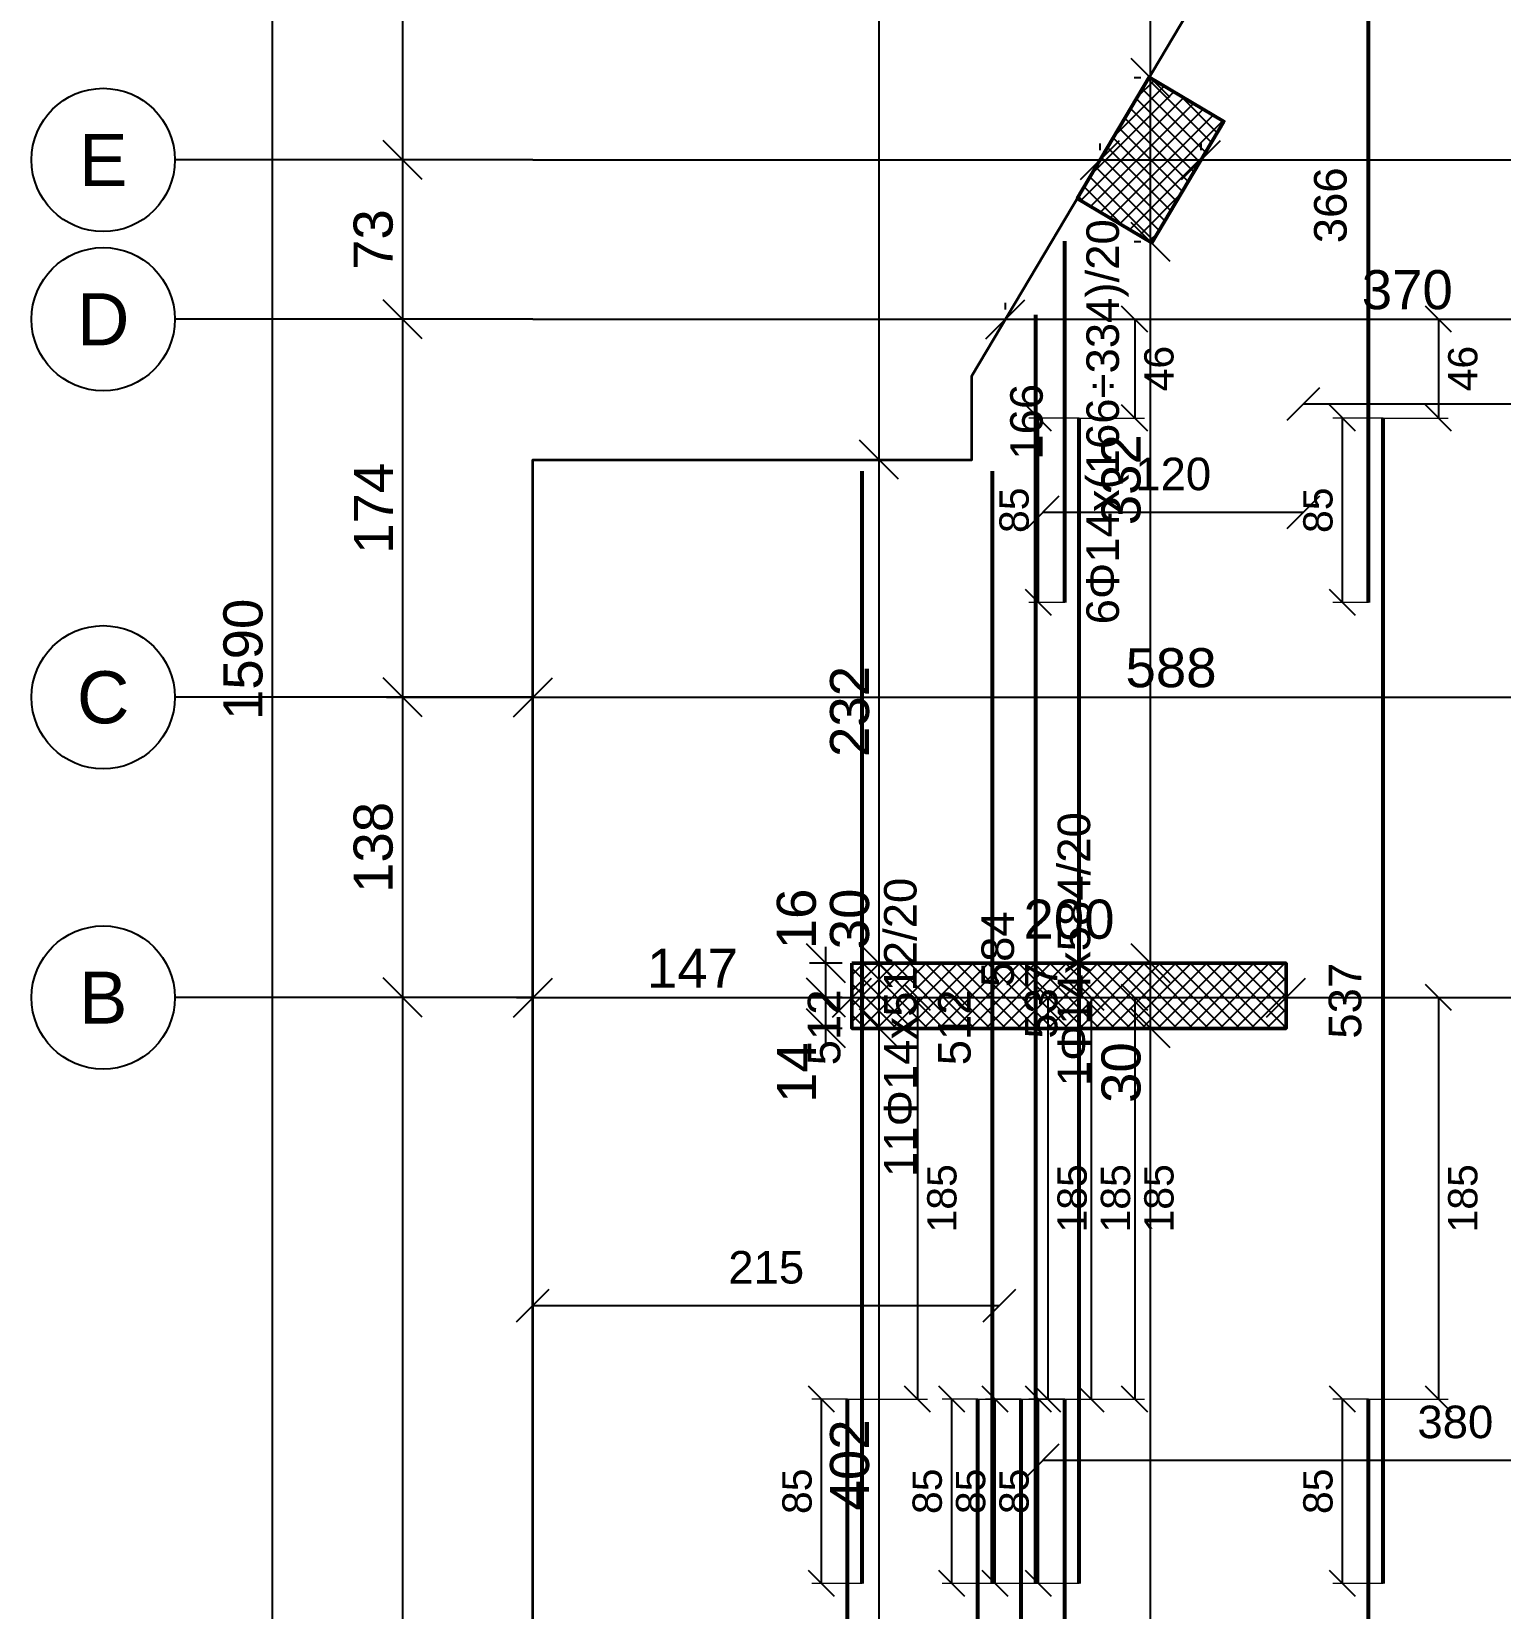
# Model space of a CAD drawing. Header units: millimetres. Extents: x -231 to 4719, y -2977 to 4533.
# Drawn here: x 2688 to 3365, y -2305 to -1578 of the extents above; entities that cross this region are included whole.
import ezdxf
from ezdxf.enums import TextEntityAlignment as Align

# ---------------------------------------------------------------- set-up
doc = ezdxf.new("R2010")
doc.units = ezdxf.units.MM
for name, color, linetype, lineweight in [('COLUMN', 4, 'Continuous', 50), ('SLAB', 3, 'Continuous', 35), ('WALL', 1, 'Continuous', 50)]:
    doc.layers.add(name, color=color, linetype=linetype, lineweight=lineweight)
for name, color, linetype in [('FW_AXIS', 7, 'Continuous'), ('FW_COLUMN_HATCH', 8, 'Continuous'), ('FW_DIM', 7, 'Continuous'), ('FW_WALL_HATCH', 8, 'Continuous'), ('REB_TOP_MESH_Y', 5, 'Continuous'), ('REB_TOP_MESH_Y_AXDIM', 5, 'Continuous'), ('REB_TOP_MESH_Y_LAP', 5, 'Continuous'), ('REB_TOP_MESH_Y_RANGE', 5, 'Continuous'), ('REB_TOP_MESH_Y_TEXT', 5, 'Continuous')]:
    doc.layers.add(name, color=color, linetype=linetype)
doc.styles.add('REBAR_TXT', font='arial.ttf')
doc.styles.get("Standard").update_dxf_attribs({"font": 'arial.ttf'})
doc.dimstyles.new('FW_DIM', dxfattribs={"dimtxt": 18, "dimasz": 9, "dimexe": 7.5, "dimexo": 4.5, "dimgap": 4.5, "dimtad": 1, "dimdec": 0, "dimtxsty": 'Standard', "dimtsz": 9, "dimcen": 2.5, "dimdle": 7.5, "dimclrd": 256, "dimclre": 256, "dimclrt": 7, "dimazin": 3, "dimtfac": 1, "dimtmove": 2, "dimatfit": 3})
doc.dimstyles.new('REBAR LAP', dxfattribs={"dimtxt": 13.5, "dimasz": 2.5, "dimexe": 4.5, "dimexo": 0, "dimgap": 4.5, "dimtad": 1, "dimdec": 0, "dimtxsty": 'Standard', "dimtsz": 6, "dimcen": 2.5, "dimclrd": 6, "dimclre": 6, "dimclrt": 7, "dimazin": 3, "dimtfac": 1, "dimtmove": 2, "dimatfit": 3, "dimlwd": 25, "dimlwe": 18})
doc.dimstyles.new('REBAR M-200', dxfattribs={"dimtxt": 15, "dimasz": 15, "dimexe": 25, "dimexo": 12.5, "dimgap": 10, "dimtad": 1, "dimdec": 0, "dimtxsty": 'Standard', "dimblk": 'NONE', "dimcen": 50, "dimse1": 1, "dimse2": 1, "dimclrd": 6, "dimclre": 6, "dimclrt": 7, "dimazin": 3, "dimtfac": 1, "dimtmove": 2, "dimatfit": 3, "dimldrblk": 'NONE', "dimlwd": 53})
doc.dimstyles.new('REBAR RANGE', dxfattribs={"dimtxt": 15, "dimasz": 2.5, "dimexe": 0, "dimexo": 0, "dimgap": 10, "dimtad": 1, "dimdec": 0, "dimtxsty": 'Standard', "dimtsz": 7.5, "dimcen": 2.5, "dimse1": 1, "dimse2": 1, "dimclrd": 6, "dimclre": 6, "dimclrt": 7, "dimazin": 3, "dimtfac": 1, "dimtmove": 2, "dimatfit": 3, "dimlwd": 25})

# ---------------------------------------------------------------- blocks, each defined once
blk = doc.blocks.new('*D899')
at = {"color": 6, "lineweight": 53}
blk.add_line((3064.04, -2537.01), (3064.04, -2208.51), dxfattribs=at)
at = {"layer": 'Defpoints'}
for p in [(3064.04, -2208.51), (3064.04, -2537.01), (3064.04, -2537.01)]:
    blk.add_point(p, dxfattribs=at)
at = {"layer": 'REB_TOP_MESH_Y', "color": 7, "insert": (3046.54, -2372.76), "char_height": 15, "attachment_point": 5, "rotation": 90}
blk.add_mtext('328', dxfattribs=at)
blk = doc.blocks.new('_NONE')
blk = doc.blocks.new('*D900')
at = {"color": 6, "lineweight": 53}
blk.add_line((3070.79, -2293.51), (3070.79, -1781.01), dxfattribs=at)
at = {"layer": 'Defpoints'}
for p in [(3070.79, -1781.01), (3070.79, -2293.51), (3070.79, -2293.51)]:
    blk.add_point(p, dxfattribs=at)
at = {"layer": 'REB_TOP_MESH_Y', "color": 7, "insert": (3053.29, -2037.26), "char_height": 15, "attachment_point": 5, "rotation": 90}
blk.add_mtext('512', dxfattribs=at)
blk = doc.blocks.new('_OBLIQUE')
at = {"color": 0, "linetype": 'BYBLOCK'}
blk.add_line((-0.5, -0.5), (0.5, 0.5), dxfattribs=at)
blk = doc.blocks.new('*D901')
at = {"color": 6, "lineweight": 18}
for p, q in [((3064.04, -2208.51), (3047.54, -2208.51)), ((3070.79, -2293.51), (3047.54, -2293.51))]:
    blk.add_line(p, q, dxfattribs=at)
at = {"color": 6, "lineweight": 25}
blk.add_line((3052.04, -2293.51), (3052.04, -2208.51), dxfattribs=at)
at = {"layer": 'Defpoints'}
for p in [(3064.04, -2208.51), (3052.04, -2293.51), (3070.79, -2293.51)]:
    blk.add_point(p, dxfattribs=at)
at = {"layer": 'REB_TOP_MESH_Y_LAP', "color": 6, "xscale": 12, "yscale": 12, "rotation": 90}
for p in [(3052.04, -2208.51), (3052.04, -2293.51)]:
    blk.add_blockref('_OBLIQUE', p, dxfattribs=at)
at = {"layer": 'REB_TOP_MESH_Y_LAP', "color": 7, "insert": (3040.79, -2251.01), "char_height": 13.5, "attachment_point": 5, "rotation": 90}
blk.add_mtext('85', dxfattribs=at)
blk = doc.blocks.new('*D902')
at = {"color": 6, "lineweight": 18}
for p, q in [((3064.04, -2023.54), (3100.79, -2023.54)), ((3064.04, -2208.51), (3100.79, -2208.51))]:
    blk.add_line(p, q, dxfattribs=at)
at = {"color": 6, "lineweight": 25}
blk.add_line((3096.29, -2023.54), (3096.29, -2208.51), dxfattribs=at)
at = {"layer": 'Defpoints'}
for p in [(3064.04, -2023.54), (3096.29, -2023.54), (3064.04, -2208.51)]:
    blk.add_point(p, dxfattribs=at)
at = {"layer": 'REB_TOP_MESH_Y_AXDIM', "color": 6, "xscale": 12, "yscale": 12, "rotation": 90}
for p in [(3096.29, -2023.54), (3096.29, -2208.51)]:
    blk.add_blockref('_OBLIQUE', p, dxfattribs=at)
at = {"layer": 'REB_TOP_MESH_Y_AXDIM', "color": 7, "insert": (3107.54, -2116.03), "char_height": 13.5, "attachment_point": 5, "rotation": 90}
blk.add_mtext('185', dxfattribs=at)
blk = doc.blocks.new('*D923')
at = {"color": 6, "lineweight": 53}
blk.add_line((3164.04, -2636.01), (3164.04, -2208.51), dxfattribs=at)
at = {"layer": 'Defpoints'}
for p in [(3164.04, -2208.51), (3164.04, -2636.01), (3164.04, -2636.01)]:
    blk.add_point(p, dxfattribs=at)
at = {"layer": 'REB_TOP_MESH_Y', "color": 7, "insert": (3146.54, -2422.26), "char_height": 15, "attachment_point": 5, "rotation": 90}
blk.add_mtext('428', dxfattribs=at)
blk = doc.blocks.new('*D924')
at = {"color": 6, "lineweight": 53}
blk.add_line((3170.79, -2293.51), (3170.79, -1756.51), dxfattribs=at)
at = {"layer": 'Defpoints'}
for p in [(3170.79, -1756.51), (3170.79, -2293.51), (3170.79, -2293.51)]:
    blk.add_point(p, dxfattribs=at)
at = {"layer": 'REB_TOP_MESH_Y', "color": 7, "insert": (3153.29, -2025.01), "char_height": 15, "attachment_point": 5, "rotation": 90}
blk.add_mtext('537', dxfattribs=at)
blk = doc.blocks.new('*D925')
at = {"color": 6, "lineweight": 53}
blk.add_line((3164.04, -1841.51), (3164.04, -1675.01), dxfattribs=at)
at = {"layer": 'Defpoints'}
for p in [(3164.04, -1675.01), (3164.04, -1841.51), (3164.04, -1841.51)]:
    blk.add_point(p, dxfattribs=at)
at = {"layer": 'REB_TOP_MESH_Y', "color": 7, "insert": (3146.54, -1758.26), "char_height": 15, "attachment_point": 5, "rotation": 90}
blk.add_mtext('166', dxfattribs=at)
blk = doc.blocks.new('*D926')
at = {"color": 6, "lineweight": 18}
for p, q in [((3164.04, -2208.51), (3147.54, -2208.51)), ((3170.79, -2293.51), (3147.54, -2293.51))]:
    blk.add_line(p, q, dxfattribs=at)
at = {"color": 6, "lineweight": 25}
blk.add_line((3152.04, -2293.51), (3152.04, -2208.51), dxfattribs=at)
at = {"layer": 'Defpoints'}
for p in [(3164.04, -2208.51), (3152.04, -2293.51), (3170.79, -2293.51)]:
    blk.add_point(p, dxfattribs=at)
at = {"layer": 'REB_TOP_MESH_Y_LAP', "color": 6, "xscale": 12, "yscale": 12, "rotation": 90}
for p in [(3152.04, -2208.51), (3152.04, -2293.51)]:
    blk.add_blockref('_OBLIQUE', p, dxfattribs=at)
at = {"layer": 'REB_TOP_MESH_Y_LAP', "color": 7, "insert": (3140.79, -2251.01), "char_height": 13.5, "attachment_point": 5, "rotation": 90}
blk.add_mtext('85', dxfattribs=at)
blk = doc.blocks.new('*D927')
at = {"color": 6, "lineweight": 18}
for p, q in [((3164.04, -2023.54), (3200.79, -2023.54)), ((3164.04, -2208.51), (3200.79, -2208.51))]:
    blk.add_line(p, q, dxfattribs=at)
at = {"color": 6, "lineweight": 25}
blk.add_line((3196.29, -2023.54), (3196.29, -2208.51), dxfattribs=at)
at = {"layer": 'Defpoints'}
for p in [(3164.04, -2023.54), (3196.29, -2023.54), (3164.04, -2208.51)]:
    blk.add_point(p, dxfattribs=at)
at = {"layer": 'REB_TOP_MESH_Y_AXDIM', "color": 6, "xscale": 12, "yscale": 12, "rotation": 90}
for p in [(3196.29, -2023.54), (3196.29, -2208.51)]:
    blk.add_blockref('_OBLIQUE', p, dxfattribs=at)
at = {"layer": 'REB_TOP_MESH_Y_AXDIM', "color": 7, "insert": (3207.54, -2116.03), "char_height": 13.5, "attachment_point": 5, "rotation": 90}
blk.add_mtext('185', dxfattribs=at)
blk = doc.blocks.new('*D928')
at = {"color": 6, "lineweight": 18}
for p, q in [((3170.79, -1756.51), (3147.54, -1756.51)), ((3164.04, -1841.51), (3147.54, -1841.51))]:
    blk.add_line(p, q, dxfattribs=at)
at = {"color": 6, "lineweight": 25}
blk.add_line((3152.04, -1841.51), (3152.04, -1756.51), dxfattribs=at)
at = {"layer": 'Defpoints'}
for p in [(3170.79, -1756.51), (3152.04, -1841.51), (3164.04, -1841.51)]:
    blk.add_point(p, dxfattribs=at)
at = {"layer": 'REB_TOP_MESH_Y_LAP', "color": 6, "xscale": 12, "yscale": 12, "rotation": 90}
for p in [(3152.04, -1756.51), (3152.04, -1841.51)]:
    blk.add_blockref('_OBLIQUE', p, dxfattribs=at)
at = {"layer": 'REB_TOP_MESH_Y_LAP', "color": 7, "insert": (3140.79, -1799.01), "char_height": 13.5, "attachment_point": 5, "rotation": 90}
blk.add_mtext('85', dxfattribs=at)
blk = doc.blocks.new('*D929')
at = {"color": 6, "lineweight": 18}
for p, q in [((3170.79, -1711.01), (3200.79, -1711.01)), ((3170.79, -1756.51), (3200.79, -1756.51))]:
    blk.add_line(p, q, dxfattribs=at)
at = {"color": 6, "lineweight": 25}
blk.add_line((3196.29, -1711.01), (3196.29, -1756.51), dxfattribs=at)
at = {"layer": 'Defpoints'}
for p in [(3170.79, -1711.01), (3196.29, -1711.01), (3170.79, -1756.51)]:
    blk.add_point(p, dxfattribs=at)
at = {"layer": 'REB_TOP_MESH_Y_AXDIM', "color": 6, "xscale": 12, "yscale": 12, "rotation": 90}
for p in [(3196.29, -1711.01), (3196.29, -1756.51)]:
    blk.add_blockref('_OBLIQUE', p, dxfattribs=at)
at = {"layer": 'REB_TOP_MESH_Y_AXDIM', "color": 7, "insert": (3207.54, -1733.76), "char_height": 13.5, "attachment_point": 5, "rotation": 90}
blk.add_mtext('46', dxfattribs=at)
blk = doc.blocks.new('*D930')
at = {"color": 6, "lineweight": 53}
blk.add_line((3304.04, -2639.01), (3304.04, -2208.51), dxfattribs=at)
at = {"layer": 'Defpoints'}
for p in [(3304.04, -2208.51), (3304.04, -2639.01), (3304.04, -2639.01)]:
    blk.add_point(p, dxfattribs=at)
at = {"layer": 'REB_TOP_MESH_Y', "color": 7, "insert": (3286.54, -2423.76), "char_height": 15, "attachment_point": 5, "rotation": 90}
blk.add_mtext('430', dxfattribs=at)
blk = doc.blocks.new('*D931')
at = {"color": 6, "lineweight": 53}
blk.add_line((3310.79, -2293.51), (3310.79, -1756.51), dxfattribs=at)
at = {"layer": 'Defpoints'}
for p in [(3310.79, -1756.51), (3310.79, -2293.51), (3310.79, -2293.51)]:
    blk.add_point(p, dxfattribs=at)
at = {"layer": 'REB_TOP_MESH_Y', "color": 7, "insert": (3293.29, -2025.01), "char_height": 15, "attachment_point": 5, "rotation": 90}
blk.add_mtext('537', dxfattribs=at)
blk = doc.blocks.new('*D932')
at = {"color": 6, "lineweight": 53}
blk.add_line((3304.04, -1841.51), (3304.04, -1475.51), dxfattribs=at)
at = {"layer": 'Defpoints'}
for p in [(3304.04, -1475.51), (3304.04, -1841.51), (3304.04, -1841.51)]:
    blk.add_point(p, dxfattribs=at)
at = {"layer": 'REB_TOP_MESH_Y', "color": 7, "insert": (3286.54, -1658.51), "char_height": 15, "attachment_point": 5, "rotation": 90}
blk.add_mtext('366', dxfattribs=at)
blk = doc.blocks.new('*D934')
at = {"color": 6, "lineweight": 18}
for p, q in [((3304.04, -2208.51), (3287.54, -2208.51)), ((3310.79, -2293.51), (3287.54, -2293.51))]:
    blk.add_line(p, q, dxfattribs=at)
at = {"color": 6, "lineweight": 25}
blk.add_line((3292.04, -2293.51), (3292.04, -2208.51), dxfattribs=at)
at = {"layer": 'Defpoints'}
for p in [(3304.04, -2208.51), (3292.04, -2293.51), (3310.79, -2293.51)]:
    blk.add_point(p, dxfattribs=at)
at = {"layer": 'REB_TOP_MESH_Y_LAP', "color": 6, "xscale": 12, "yscale": 12, "rotation": 90}
for p in [(3292.04, -2208.51), (3292.04, -2293.51)]:
    blk.add_blockref('_OBLIQUE', p, dxfattribs=at)
at = {"layer": 'REB_TOP_MESH_Y_LAP', "color": 7, "insert": (3280.79, -2251.01), "char_height": 13.5, "attachment_point": 5, "rotation": 90}
blk.add_mtext('85', dxfattribs=at)
blk = doc.blocks.new('*D935')
at = {"color": 6, "lineweight": 18}
for p, q in [((3304.04, -2023.54), (3340.79, -2023.54)), ((3304.04, -2208.51), (3340.79, -2208.51))]:
    blk.add_line(p, q, dxfattribs=at)
at = {"color": 6, "lineweight": 25}
blk.add_line((3336.29, -2023.54), (3336.29, -2208.51), dxfattribs=at)
at = {"layer": 'Defpoints'}
for p in [(3304.04, -2023.54), (3336.29, -2023.54), (3304.04, -2208.51)]:
    blk.add_point(p, dxfattribs=at)
at = {"layer": 'REB_TOP_MESH_Y_AXDIM', "color": 6, "xscale": 12, "yscale": 12, "rotation": 90}
for p in [(3336.29, -2023.54), (3336.29, -2208.51)]:
    blk.add_blockref('_OBLIQUE', p, dxfattribs=at)
at = {"layer": 'REB_TOP_MESH_Y_AXDIM', "color": 7, "insert": (3347.54, -2116.03), "char_height": 13.5, "attachment_point": 5, "rotation": 90}
blk.add_mtext('185', dxfattribs=at)
blk = doc.blocks.new('*D936')
at = {"color": 6, "lineweight": 18}
for p, q in [((3310.79, -1756.51), (3287.54, -1756.51)), ((3304.04, -1841.51), (3287.54, -1841.51))]:
    blk.add_line(p, q, dxfattribs=at)
at = {"color": 6, "lineweight": 25}
blk.add_line((3292.04, -1841.51), (3292.04, -1756.51), dxfattribs=at)
at = {"layer": 'Defpoints'}
for p in [(3310.79, -1756.51), (3292.04, -1841.51), (3304.04, -1841.51)]:
    blk.add_point(p, dxfattribs=at)
at = {"layer": 'REB_TOP_MESH_Y_LAP', "color": 6, "xscale": 12, "yscale": 12, "rotation": 90}
for p in [(3292.04, -1756.51), (3292.04, -1841.51)]:
    blk.add_blockref('_OBLIQUE', p, dxfattribs=at)
at = {"layer": 'REB_TOP_MESH_Y_LAP', "color": 7, "insert": (3280.79, -1799.01), "char_height": 13.5, "attachment_point": 5, "rotation": 90}
blk.add_mtext('85', dxfattribs=at)
blk = doc.blocks.new('*D937')
at = {"color": 6, "lineweight": 18}
for p, q in [((3310.79, -1711.01), (3340.79, -1711.01)), ((3310.79, -1756.51), (3340.79, -1756.51))]:
    blk.add_line(p, q, dxfattribs=at)
at = {"color": 6, "lineweight": 25}
blk.add_line((3336.29, -1711.01), (3336.29, -1756.51), dxfattribs=at)
at = {"layer": 'Defpoints'}
for p in [(3310.79, -1711.01), (3336.29, -1711.01), (3310.79, -1756.51)]:
    blk.add_point(p, dxfattribs=at)
at = {"layer": 'REB_TOP_MESH_Y_AXDIM', "color": 6, "xscale": 12, "yscale": 12, "rotation": 90}
for p in [(3336.29, -1711.01), (3336.29, -1756.51)]:
    blk.add_blockref('_OBLIQUE', p, dxfattribs=at)
at = {"layer": 'REB_TOP_MESH_Y_AXDIM', "color": 7, "insert": (3347.54, -1733.76), "char_height": 13.5, "attachment_point": 5, "rotation": 90}
blk.add_mtext('46', dxfattribs=at)
blk = doc.blocks.new('*D940')
at = {"color": 6, "lineweight": 53}
blk.add_line((3124.04, -2636.01), (3124.04, -2208.51), dxfattribs=at)
at = {"layer": 'Defpoints'}
for p in [(3124.04, -2208.51), (3124.04, -2636.01), (3124.04, -2636.01)]:
    blk.add_point(p, dxfattribs=at)
at = {"layer": 'REB_TOP_MESH_Y', "color": 7, "insert": (3106.54, -2422.26), "char_height": 15, "attachment_point": 5, "rotation": 90}
blk.add_mtext('428', dxfattribs=at)
blk = doc.blocks.new('*D941')
at = {"color": 6, "lineweight": 53}
blk.add_line((3130.79, -2293.51), (3130.79, -1781.01), dxfattribs=at)
at = {"layer": 'Defpoints'}
for p in [(3130.79, -1781.01), (3130.79, -2293.51), (3130.79, -2293.51)]:
    blk.add_point(p, dxfattribs=at)
at = {"layer": 'REB_TOP_MESH_Y', "color": 7, "insert": (3113.29, -2037.26), "char_height": 15, "attachment_point": 5, "rotation": 90}
blk.add_mtext('512', dxfattribs=at)
blk = doc.blocks.new('*D942')
at = {"color": 6, "lineweight": 18}
for p, q in [((3124.04, -2208.51), (3107.54, -2208.51)), ((3130.79, -2293.51), (3107.54, -2293.51))]:
    blk.add_line(p, q, dxfattribs=at)
at = {"color": 6, "lineweight": 25}
blk.add_line((3112.04, -2293.51), (3112.04, -2208.51), dxfattribs=at)
at = {"layer": 'Defpoints'}
for p in [(3124.04, -2208.51), (3112.04, -2293.51), (3130.79, -2293.51)]:
    blk.add_point(p, dxfattribs=at)
at = {"layer": 'REB_TOP_MESH_Y_LAP', "color": 6, "xscale": 12, "yscale": 12, "rotation": 90}
for p in [(3112.04, -2208.51), (3112.04, -2293.51)]:
    blk.add_blockref('_OBLIQUE', p, dxfattribs=at)
at = {"layer": 'REB_TOP_MESH_Y_LAP', "color": 7, "insert": (3100.79, -2251.01), "char_height": 13.5, "attachment_point": 5, "rotation": 90}
blk.add_mtext('85', dxfattribs=at)
blk = doc.blocks.new('*D943')
at = {"color": 6, "lineweight": 18}
for p, q in [((3124.04, -2023.54), (3160.79, -2023.54)), ((3124.04, -2208.51), (3160.79, -2208.51))]:
    blk.add_line(p, q, dxfattribs=at)
at = {"color": 6, "lineweight": 25}
blk.add_line((3156.29, -2023.54), (3156.29, -2208.51), dxfattribs=at)
at = {"layer": 'Defpoints'}
for p in [(3124.04, -2023.54), (3156.29, -2023.54), (3124.04, -2208.51)]:
    blk.add_point(p, dxfattribs=at)
at = {"layer": 'REB_TOP_MESH_Y_AXDIM', "color": 6, "xscale": 12, "yscale": 12, "rotation": 90}
for p in [(3156.29, -2023.54), (3156.29, -2208.51)]:
    blk.add_blockref('_OBLIQUE', p, dxfattribs=at)
at = {"layer": 'REB_TOP_MESH_Y_AXDIM', "color": 7, "insert": (3167.54, -2116.03), "char_height": 13.5, "attachment_point": 5, "rotation": 90}
blk.add_mtext('185', dxfattribs=at)
blk = doc.blocks.new('*D944')
at = {"color": 6, "lineweight": 53}
blk.add_line((3144.04, -2636.01), (3144.04, -2208.51), dxfattribs=at)
at = {"layer": 'Defpoints'}
for p in [(3144.04, -2208.51), (3144.04, -2636.01), (3144.04, -2636.01)]:
    blk.add_point(p, dxfattribs=at)
at = {"layer": 'REB_TOP_MESH_Y', "color": 7, "insert": (3126.54, -2422.26), "char_height": 15, "attachment_point": 5, "rotation": 90}
blk.add_mtext('428', dxfattribs=at)
blk = doc.blocks.new('*D945')
at = {"color": 6, "lineweight": 53}
blk.add_line((3150.79, -2293.51), (3150.79, -1709.01), dxfattribs=at)
at = {"layer": 'Defpoints'}
for p in [(3150.79, -1709.01), (3150.79, -2293.51), (3150.79, -2293.51)]:
    blk.add_point(p, dxfattribs=at)
at = {"layer": 'REB_TOP_MESH_Y', "color": 7, "insert": (3133.29, -2001.26), "char_height": 15, "attachment_point": 5, "rotation": 90}
blk.add_mtext('584', dxfattribs=at)
blk = doc.blocks.new('*D946')
at = {"color": 6, "lineweight": 18}
for p, q in [((3144.04, -2208.51), (3127.54, -2208.51)), ((3150.79, -2293.51), (3127.54, -2293.51))]:
    blk.add_line(p, q, dxfattribs=at)
at = {"color": 6, "lineweight": 25}
blk.add_line((3132.04, -2293.51), (3132.04, -2208.51), dxfattribs=at)
at = {"layer": 'Defpoints'}
for p in [(3144.04, -2208.51), (3132.04, -2293.51), (3150.79, -2293.51)]:
    blk.add_point(p, dxfattribs=at)
at = {"layer": 'REB_TOP_MESH_Y_LAP', "color": 6, "xscale": 12, "yscale": 12, "rotation": 90}
for p in [(3132.04, -2208.51), (3132.04, -2293.51)]:
    blk.add_blockref('_OBLIQUE', p, dxfattribs=at)
at = {"layer": 'REB_TOP_MESH_Y_LAP', "color": 7, "insert": (3120.79, -2251.01), "char_height": 13.5, "attachment_point": 5, "rotation": 90}
blk.add_mtext('85', dxfattribs=at)
blk = doc.blocks.new('*D947')
at = {"color": 6, "lineweight": 18}
for p, q in [((3144.04, -2023.54), (3180.79, -2023.54)), ((3144.04, -2208.51), (3180.79, -2208.51))]:
    blk.add_line(p, q, dxfattribs=at)
at = {"color": 6, "lineweight": 25}
blk.add_line((3176.29, -2023.54), (3176.29, -2208.51), dxfattribs=at)
at = {"layer": 'Defpoints'}
for p in [(3144.04, -2023.54), (3176.29, -2023.54), (3144.04, -2208.51)]:
    blk.add_point(p, dxfattribs=at)
at = {"layer": 'REB_TOP_MESH_Y_AXDIM', "color": 6, "xscale": 12, "yscale": 12, "rotation": 90}
for p in [(3176.29, -2023.54), (3176.29, -2208.51)]:
    blk.add_blockref('_OBLIQUE', p, dxfattribs=at)
at = {"layer": 'REB_TOP_MESH_Y_AXDIM', "color": 7, "insert": (3187.54, -2116.03), "char_height": 13.5, "attachment_point": 5, "rotation": 90}
blk.add_mtext('185', dxfattribs=at)
blk = doc.blocks.new('*D949')
at = {"color": 6, "lineweight": 25}
blk.add_line((3154.04, -2236.64), (3534.04, -2236.64), dxfattribs=at)
at = {"layer": 'Defpoints'}
for p in [(3154.04, -2236.64), (3154.04, -2236.64), (3534.04, -2236.64)]:
    blk.add_point(p, dxfattribs=at)
at = {"layer": 'REB_TOP_MESH_Y_RANGE', "color": 6, "xscale": 15, "yscale": 15}
for p in [(3154.04, -2236.64), (3534.04, -2236.64)]:
    blk.add_blockref('_OBLIQUE', p, dxfattribs=at)
at = {"layer": 'REB_TOP_MESH_Y_RANGE', "color": 7, "insert": (3344.04, -2219.14), "char_height": 15, "attachment_point": 5}
blk.add_mtext('380', dxfattribs=at)
blk = doc.blocks.new('*D953')
at = {"color": 6, "lineweight": 25}
blk.add_line((3274.04, -1750.01), (3532.08, -1750.01), dxfattribs=at)
at = {"layer": 'Defpoints'}
for p in [(3274.04, -1750.01), (3274.04, -1750.01), (3532.08, -1750.01)]:
    blk.add_point(p, dxfattribs=at)
at = {"layer": 'REB_TOP_MESH_Y_RANGE', "color": 6, "xscale": 15, "yscale": 15}
for p in [(3274.04, -1750.01), (3532.08, -1750.01)]:
    blk.add_blockref('_OBLIQUE', p, dxfattribs=at)
at = {"layer": 'REB_TOP_MESH_Y_RANGE', "color": 7, "insert": (3403.06, -1732.51), "char_height": 15, "attachment_point": 5}
blk.add_mtext('258', dxfattribs=at)
blk = doc.blocks.new('*D957')
at = {"color": 6, "lineweight": 25}
blk.add_line((2919.04, -2165.39), (3134.04, -2165.39), dxfattribs=at)
at = {"layer": 'Defpoints'}
for p in [(2919.04, -2165.39), (2919.04, -2165.39), (3134.04, -2165.39)]:
    blk.add_point(p, dxfattribs=at)
at = {"layer": 'REB_TOP_MESH_Y_RANGE', "color": 6, "xscale": 15, "yscale": 15}
for p in [(2919.04, -2165.39), (3134.04, -2165.39)]:
    blk.add_blockref('_OBLIQUE', p, dxfattribs=at)
at = {"layer": 'REB_TOP_MESH_Y_RANGE', "color": 7, "insert": (3026.54, -2147.89), "char_height": 15, "attachment_point": 5}
blk.add_mtext('215', dxfattribs=at)
blk = doc.blocks.new('*D968')
at = {"color": 6, "lineweight": 25}
blk.add_line((3154.04, -1799.89), (3274.04, -1799.89), dxfattribs=at)
at = {"layer": 'Defpoints'}
for p in [(3154.04, -1799.89), (3154.04, -1799.89), (3274.04, -1799.89)]:
    blk.add_point(p, dxfattribs=at)
at = {"layer": 'REB_TOP_MESH_Y_RANGE', "color": 6, "xscale": 15, "yscale": 15}
for p in [(3154.04, -1799.89), (3274.04, -1799.89)]:
    blk.add_blockref('_OBLIQUE', p, dxfattribs=at)
at = {"layer": 'REB_TOP_MESH_Y_RANGE', "color": 7, "insert": (3214.04, -1782.39), "char_height": 15, "attachment_point": 5}
blk.add_mtext('120', dxfattribs=at)
blk = doc.blocks.new('*D973')
for p, q in [((3054.04, -2045.21), (3054.04, -2016.04)), ((3061.54, -2023.54), (3046.54, -2023.54)), ((3061.54, -2037.71), (3046.54, -2037.71))]:
    blk.add_line(p, q)
at = {"layer": 'Defpoints'}
for p in [(3066.04, -2023.54), (3054.04, -2037.71), (3066.04, -2037.71)]:
    blk.add_point(p, dxfattribs=at)
at = {"layer": 'FW_DIM', "xscale": 18, "yscale": 18, "rotation": 90}
for p in [(3054.04, -2023.54), (3054.04, -2037.71)]:
    blk.add_blockref('_OBLIQUE', p, dxfattribs=at)
at = {"layer": 'FW_DIM', "color": 7, "insert": (3040.54, -2058.11), "char_height": 18, "attachment_point": 5, "rotation": 90}
blk.add_mtext('14', dxfattribs=at)
blk = doc.blocks.new('*D974')
for p, q in [((3054.04, -2031.04), (3054.04, -2000.21)), ((3061.54, -2007.71), (3046.54, -2007.71)), ((3061.54, -2023.54), (3046.54, -2023.54))]:
    blk.add_line(p, q)
at = {"layer": 'Defpoints'}
for p in [(3066.04, -2007.71), (3054.04, -2023.54), (3066.04, -2023.54)]:
    blk.add_point(p, dxfattribs=at)
at = {"layer": 'FW_DIM', "xscale": 18, "yscale": 18, "rotation": 90}
for p in [(3054.04, -2007.71), (3054.04, -2023.54)]:
    blk.add_blockref('_OBLIQUE', p, dxfattribs=at)
at = {"layer": 'FW_DIM', "color": 7, "insert": (3040.54, -1987.31), "char_height": 18, "attachment_point": 5, "rotation": 90}
blk.add_mtext('16', dxfattribs=at)
blk = doc.blocks.new('*D1030')
for p, q in [((3180.33, -1633.11), (3180.33, -1630.11)), ((3226.85, -1633.11), (3226.85, -1630.11)), ((3172.83, -1637.61), (3234.35, -1637.61))]:
    blk.add_line(p, q)
at = {"layer": 'Defpoints'}
for p in [(3180.33, -1637.61), (3180.33, -1637.61), (3226.85, -1637.61)]:
    blk.add_point(p, dxfattribs=at)
at = {"layer": 'FW_DIM', "xscale": 18, "yscale": 18}
for p in [(3180.33, -1637.61), (3226.85, -1637.61)]:
    blk.add_blockref('_OBLIQUE', p, dxfattribs=at)
blk = doc.blocks.new('*D1047')
for p, q in [((3203.6, -1682.9), (3203.6, -1592.31)), ((3199.1, -1599.81), (3196.1, -1599.81)), ((3199.1, -1675.4), (3196.1, -1675.4))]:
    blk.add_line(p, q)
at = {"layer": 'Defpoints'}
for p in [(3203.6, -1599.81), (3203.6, -1675.4), (3203.6, -1675.4)]:
    blk.add_point(p, dxfattribs=at)
at = {"layer": 'FW_DIM', "xscale": 18, "yscale": 18, "rotation": 90}
for p in [(3203.6, -1599.81), (3203.6, -1675.4)]:
    blk.add_blockref('_OBLIQUE', p, dxfattribs=at)

msp = doc.modelspace()

# ---------------------------------------------------------------- hatches: boundary and pattern name
at = {"layer": 'FW_COLUMN_HATCH'}
h = msp.add_hatch(dxfattribs=at)
h.set_pattern_fill('ANSI37', scale=1.6)
h.paths.add_polyline_path([(3169.81, -1655.34), (3203, -1599.46), (3237.38, -1619.88), (3204.19, -1675.76), (3169.81, -1655.34)])
at = {"layer": 'FW_WALL_HATCH'}
h = msp.add_hatch(dxfattribs=at)
h.set_pattern_fill('ANSI37', scale=1.6)
h.paths.add_polyline_path([(3066.04, -2037.71), (3066.04, -2007.71), (3266.04, -2007.71), (3266.04, -2037.71), (3066.04, -2037.71)])

# ---------------------------------------------------------------- linework, layer by layer
at = {"layer": 'COLUMN'}
msp.add_lwpolyline([(3169.81, -1655.34), (3204.19, -1675.76), (3237.38, -1619.88), (3203, -1599.46), (3169.81, -1655.34)], dxfattribs=at)
at = {"layer": 'FW_AXIS', "color": 8}
for p, q in [((3078.54, -2662.71), (3078.54, -1072.72)), ((3203.6, -2662.71), (3203.6, -1072.72)), ((2919.04, -1637.61), (4488.08, -1637.61)), ((2919.04, -1711.01), (4488.08, -1711.01)), ((2919.04, -1885.18), (4488.08, -1885.18)), ((2919.04, -2023.54), (4488.08, -2023.54))]:
    msp.add_line(p, q, dxfattribs=at)
at = {"layer": 'FW_AXIS', "linetype": 'CONTINUOUS'}
for p, q in [((2919.04, -1637.61), (2754.04, -1637.61)), ((2919.04, -1711.01), (2754.04, -1711.01)), ((2919.04, -1885.18), (2754.04, -1885.18)), ((2919.04, -2023.54), (2754.04, -2023.54))]:
    msp.add_line(p, q, dxfattribs=at)
at = {"layer": 'FW_AXIS'}
for centre in [(2721.04, -1637.61), (2721.04, -1711.01), (2721.04, -1885.18), (2721.04, -2023.54)]:
    msp.add_circle(centre, 33, dxfattribs=at)
at = {"layer": 'SLAB'}
msp.add_lwpolyline([(3386.03, -1072.72), (4286.04, -1072.85), (4286.03, -1170.72), (4488.03, -1170.72), (4488.03, -1674.7), (4286.04, -1674.7), (4286.04, -2060.68), (4488.08, -2060.68), (4488.08, -2564.71), (4286.04, -2564.71), (4286.04, -2662.71), (3066.04, -2640.01), (3066.04, -2542.06), (2919.04, -2542.06), (2919.04, -1775.72), (3121.24, -1775.72), (3121.24, -1737.04), (3273.95, -1480.07), (3184.05, -1480.07), (3184.05, -1170.83), (3386.03, -1170.83), (3386.03, -1072.72)], dxfattribs=at)
at = {"layer": 'WALL'}
msp.add_lwpolyline([(3066.04, -2007.71), (3266.04, -2007.71), (3266.04, -2037.71), (3066.04, -2037.71)], close=True, dxfattribs=at)

# ---------------------------------------------------------------- texts
at = {"layer": 'FW_AXIS', "color": 7, "style": 'REBAR_TXT'}
for s, p in [('E', (2721.04, -1637.61)), ('D', (2721.04, -1711.01)), ('C', (2721.04, -1885.18)), ('B', (2721.04, -2023.54))]:
    msp.add_text(s, height=24, dxfattribs=at).set_placement(p, align=Align.MIDDLE_CENTER)
at = {"layer": 'REB_TOP_MESH_Y_TEXT', "color": 7, "style": 'REBAR_TXT'}
for s, p in [('6Φ14x(166÷334)/20', (3174.04, -1758.26)), ('1Φ14x584/20', (3160.79, -2001.26)), ('11Φ14x512/20', (3080.79, -2037.26))]:
    msp.add_text(s, height=15, rotation=90, dxfattribs=at).set_placement(p, align=Align.TOP_CENTER)

# ---------------------------------------------------------------- dimensions: what is measured, and where the dimension line sits
at = {"layer": 'FW_DIM'}
for base, p1, p2 in [((2799.04, -2662.71), (2919.04, -2662.71), (2919.04, -1072.72)), ((2859.04, -1637.61), (2919.04, -1637.61), (2919.04, -1405.21)), ((2859.04, -1711.01), (2919.04, -1711.01), (2919.04, -1637.61)), ((2859.04, -1885.21), (2919.04, -1885.21), (2919.04, -1711.01)), ((2859.04, -2023.51), (2919.04, -2023.51), (2919.04, -1885.21)), ((2859.04, -2639.71), (2919.04, -2639.71), (2919.04, -2023.51))]:
    msp.add_linear_dim(base=base, p1=p1, p2=p2, angle=90, dimstyle='FW_DIM', dxfattribs=at).render()
for base, p1, p2, text, picture, middle in [((3203.6, -1675.4), (3203.6, -1675.4), (3203.6, -1599.81), ' ', '*D1047', (3203.6, -1637.61)), ((3054.04, -2023.54), (3066.04, -2023.54), (3066.04, -2007.71), '16', '*D974', (3040.54, -1987.31)), ((3054.04, -2037.71), (3066.04, -2037.71), (3066.04, -2023.54), '14', '*D973', (3040.54, -2058.11))]:
    dim = msp.add_linear_dim(base=base, p1=p1, p2=p2, angle=90, text=text, dimstyle='FW_DIM', override={"dimtmove": 2}, dxfattribs=at)
    dim.commit()
    dim.dimension.update_dxf_attribs({"geometry": picture, "text_midpoint": middle, "dimtype": 160})
for base, p1, p2, location, text in [((3226.85, -1637.61), (3226.85, -1637.61), (4488.03, -1637.61), (3857.44, -1624.11), '1261'), ((3136.71, -1711.01), (3136.71, -1711.01), (3507.05, -1711.01), (3321.88, -1697.51), '370'), ((2919.04, -1885.18), (2919.04, -1885.18), (3507.05, -1885.18), (3213.05, -1871.68), '588'), ((3066.04, -2023.54), (3066.04, -2023.54), (3266.04, -2023.54), (3166.04, -1987.54), '200'), ((2919.04, -2023.54), (2919.04, -2023.54), (3066.04, -2023.54), (2992.54, -2010.04), '147'), ((3266.04, -2023.54), (3266.04, -2023.54), (3717.24, -2023.54), (3491.64, -2010.04), '451')]:
    msp.add_linear_dim(base=base, p1=p1, p2=p2, location=location, text=text, dimstyle='FW_DIM', override={"dimtmove": 2}, dxfattribs=at).render()
dim = msp.add_linear_dim(base=(3180.33, -1637.61), p1=(3180.33, -1637.61), p2=(3226.85, -1637.61), text=' ', dimstyle='FW_DIM', override={"dimtmove": 2}, dxfattribs=at)
dim.commit()
dim.dimension.update_dxf_attribs({"geometry": '*D1030', "text_midpoint": (3203.59, -1637.61), "dimtype": 160})
for base, p1, p2, location, text in [((3203.6, -2007.71), (3203.6, -2007.71), (3203.6, -1675.4), (3190.1, -1784.94), '332'), ((3078.54, -2007.71), (3078.54, -2007.71), (3078.54, -1775.72), (3065.04, -1891.72), '232'), ((3078.54, -2037.71), (3078.54, -2037.71), (3078.54, -2007.71), (3065.04, -1987.31), '30'), ((3203.6, -2037.71), (3203.6, -2037.71), (3203.6, -2007.71), (3190.1, -2058.11), '30'), ((3078.54, -2440.01), (3078.54, -2440.01), (3078.54, -2037.71), (3065.04, -2238.86), '402'), ((3203.6, -2642.57), (3203.6, -2642.57), (3203.6, -2037.71), (3190.1, -2340.14), '605')]:
    msp.add_linear_dim(base=base, p1=p1, p2=p2, angle=90, location=location, text=text, dimstyle='FW_DIM', override={"dimtmove": 2}, dxfattribs=at).render()
at = {"layer": 'REB_TOP_MESH_Y'}
for base, p1, p2, picture, middle in [((3304.04, -1841.51), (3304.04, -1841.51), (3304.04, -1475.51), '*D932', (3286.54, -1658.51)), ((3164.0398754, -1841.51349065), (3164.0398754, -1841.51349065), (3164.0398754, -1675.01349065), '*D925', (3146.5398754, -1758.26349065)), ((3150.7898754, -2293.51349065), (3150.7898754, -2293.51349065), (3150.7898754, -1709.01349065), '*D945', (3133.2898754, -2001.26349065)), ((3170.79, -2293.51), (3170.79, -2293.51), (3170.79, -1756.51), '*D924', (3153.29, -2025.01)), ((3310.79, -2293.51), (3310.79, -2293.51), (3310.79, -1756.51), '*D931', (3293.29, -2025.01)), ((3070.7898754, -2293.51349065), (3070.7898754, -2293.51349065), (3070.7898754, -1781.01349065), '*D900', (3053.2898754, -2037.26349065)), ((3130.7898754, -2293.51349065), (3130.7898754, -2293.51349065), (3130.7898754, -1781.01349065), '*D941', (3113.2898754, -2037.26349065)), ((3064.0398754, -2537.01349065), (3064.0398754, -2537.01349065), (3064.0398754, -2208.51349065), '*D899', (3046.5398754, -2372.76349065)), ((3124.0398754, -2636.01349065), (3124.0398754, -2636.01349065), (3124.0398754, -2208.51349065), '*D940', (3106.5398754, -2422.26349065)), ((3144.0398754, -2636.01349065), (3144.0398754, -2636.01349065), (3144.0398754, -2208.51349065), '*D944', (3126.5398754, -2422.26349065)), ((3164.0398754, -2636.01349065), (3164.0398754, -2636.01349065), (3164.0398754, -2208.51349065), '*D923', (3146.5398754, -2422.26349065)), ((3304.0398754, -2639.01349065), (3304.0398754, -2639.01349065), (3304.0398754, -2208.51349065), '*D930', (3286.5398754, -2423.76349065))]:
    dim = msp.add_linear_dim(base=base, p1=p1, p2=p2, angle=90, dimstyle='REBAR M-200', dxfattribs=at)
    dim.commit()
    dim.dimension.update_dxf_attribs({"geometry": picture, "text_midpoint": middle})
at = {"layer": 'REB_TOP_MESH_Y_AXDIM'}
for base, p1, p2, picture, middle in [((3196.2899, -1711.0077), (3170.7899, -1711.0077), (3170.7899, -1756.5135), '*D929', (3207.5399, -1733.7606)), ((3336.2899, -1711.0077), (3310.7899, -1711.0077), (3310.7899, -1756.5135), '*D937', (3347.5399, -1733.7606)), ((3096.29, -2023.54), (3064.04, -2023.54), (3064.04, -2208.51), '*D902', (3107.54, -2116.03)), ((3156.29, -2023.54), (3124.04, -2023.54), (3124.04, -2208.51), '*D943', (3167.54, -2116.03)), ((3176.29, -2023.54), (3144.04, -2023.54), (3144.04, -2208.51), '*D947', (3187.54, -2116.03)), ((3196.29, -2023.54), (3164.04, -2023.54), (3164.04, -2208.51), '*D927', (3207.54, -2116.03)), ((3336.29, -2023.54), (3304.04, -2023.54), (3304.04, -2208.51), '*D935', (3347.54, -2116.03))]:
    dim = msp.add_linear_dim(base=base, p1=p1, p2=p2, angle=90, dimstyle='REBAR LAP', dxfattribs=at)
    dim.commit()
    dim.dimension.update_dxf_attribs({"geometry": picture, "text_midpoint": middle})
at = {"layer": 'REB_TOP_MESH_Y_LAP'}
for base, p1, p2, picture, middle in [((3152.04, -1841.51), (3164.04, -1841.51), (3170.79, -1756.51), '*D928', (3140.79, -1799.01)), ((3292.04, -1841.51), (3304.04, -1841.51), (3310.79, -1756.51), '*D936', (3280.79, -1799.01)), ((3052.04, -2293.51), (3070.79, -2293.51), (3064.04, -2208.51), '*D901', (3040.79, -2251.01)), ((3112.04, -2293.51), (3130.79, -2293.51), (3124.04, -2208.51), '*D942', (3100.79, -2251.01)), ((3132.04, -2293.51), (3150.79, -2293.51), (3144.04, -2208.51), '*D946', (3120.79, -2251.01)), ((3152.04, -2293.51), (3170.79, -2293.51), (3164.04, -2208.51), '*D926', (3140.79, -2251.01)), ((3292.04, -2293.51), (3310.79, -2293.51), (3304.04, -2208.51), '*D934', (3280.79, -2251.01))]:
    dim = msp.add_linear_dim(base=base, p1=p1, p2=p2, angle=90, dimstyle='REBAR LAP', dxfattribs=at)
    dim.commit()
    dim.dimension.update_dxf_attribs({"geometry": picture, "text_midpoint": middle})
at = {"layer": 'REB_TOP_MESH_Y_RANGE'}
for base, p1, p2, picture, middle in [((3274.04, -1750.01), (3274.04, -1750.01), (3532.08, -1750.01), '*D953', (3403.06, -1732.51)), ((3154.04, -1799.89), (3154.04, -1799.89), (3274.04, -1799.89), '*D968', (3214.04, -1782.39)), ((2919.04, -2165.39), (2919.04, -2165.39), (3134.04, -2165.39), '*D957', (3026.54, -2147.89)), ((3154.04, -2236.64), (3154.04, -2236.64), (3534.04, -2236.64), '*D949', (3344.04, -2219.14))]:
    dim = msp.add_linear_dim(base=base, p1=p1, p2=p2, dimstyle='REBAR RANGE', dxfattribs=at)
    dim.commit()
    dim.dimension.update_dxf_attribs({"geometry": picture, "text_midpoint": middle})

doc.saveas('drawing.dxf')
